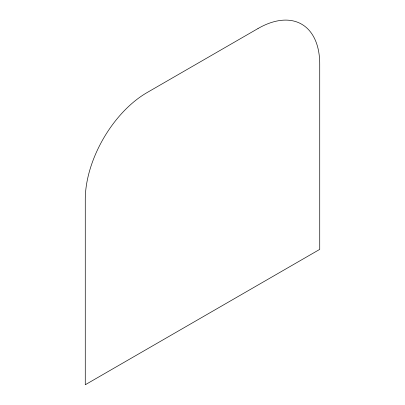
<?xml version="1.0" encoding="UTF-8"?>
<svg xmlns="http://www.w3.org/2000/svg" width="405" height="405" viewBox="0 0 405 405"><rect width="100%" height="100%" fill="white"/><g stroke="black" fill="none" stroke-linecap="round" stroke-linejoin="round"><path stroke-width="0.61" d="M258.031 28.517L146.969 92.639A87.257 50.377 -60 0 0 85.268 199.508L85.268 384.75L319.732 249.384L319.732 64.142A87.257 50.377 -60 0 0 258.031 28.517"/></g></svg>
